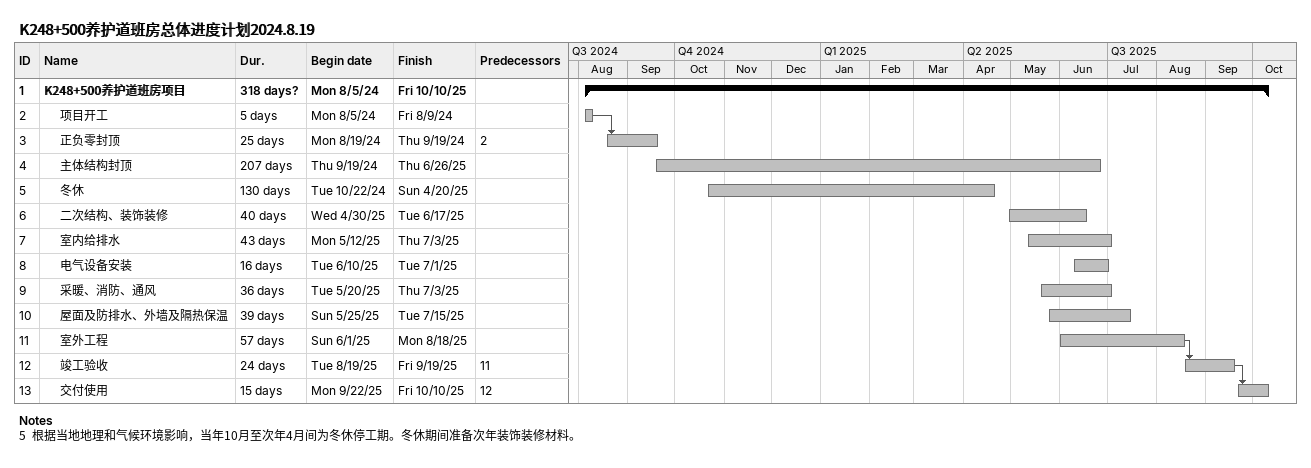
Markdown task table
K248+500养护道班房总体进度计划2024.8.19

| ID | Level | Task | Duration | Start | Finish | Predecessors |
|---|---|---|---|---|---|---|
| 1 | 1 | **K248+500养护道班房项目** | 318d? | 2024-08-05 | 2025-10-10 |  |
| 2 | 2 | 项目开工 | 5d | 2024-08-05 | 2024-08-09 |  |
| 3 | 2 | 正负零封顶 | 25d | 2024-08-19 | 2024-09-19 | 2 |
| 4 | 2 | 主体结构封顶 | 207d | 2024-09-19 | 2025-06-26 |  |
| 5 | 2 | 冬休 | 130d | 2024-10-22 | 2025-04-20 |  |
| 6 | 2 | 二次结构、装饰装修 | 40d | 2025-04-30 | 2025-06-17 |  |
| 7 | 2 | 室内给排水 | 43d | 2025-05-12 | 2025-07-03 |  |
| 8 | 2 | 电气设备安装 | 16d | 2025-06-10 | 2025-07-01 |  |
| 9 | 2 | 采暖、消防、通风 | 36d | 2025-05-20 | 2025-07-03 |  |
| 10 | 2 | 屋面及防排水、外墙及隔热保温 | 39d | 2025-05-25 | 2025-07-15 |  |
| 11 | 2 | 室外工程 | 57d | 2025-06-01 | 2025-08-18 |  |
| 12 | 2 | 竣工验收 | 24d | 2025-08-19 | 2025-09-19 | 11 |
| 13 | 2 | 交付使用 | 15d | 2025-09-22 | 2025-10-10 | 12 |

Notes
- 5: 根据当地地理和气候环境影响，当年10月至次年4月间为冬休停工期。冬休期间准备次年装饰装修材料。
